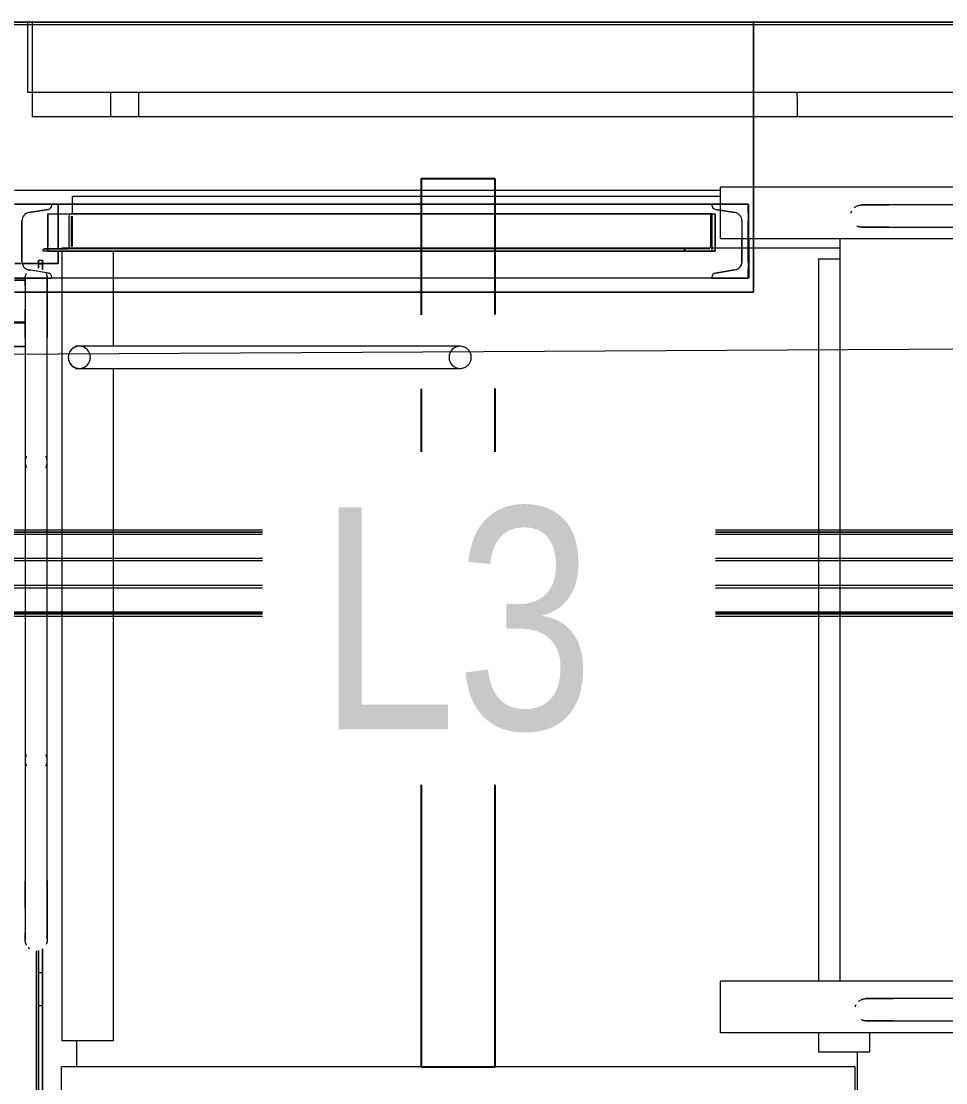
# Model space of a CAD drawing. Header units: centimetres. Extents: x -1906 to 5208, y -261 to 2955.
# Drawn here: x 3313.3 to 3438.3, y 2060.8 to 2204.2 of the extents above; entities that cross this region are included whole.
import ezdxf

# ---------------------------------------------------------------- set-up
doc = ezdxf.new("R2010")
doc.units = ezdxf.units.CM
for name, color, linetype, lineweight in [('A-CLNG', 7, 'Continuous', 18), ('A-DOOR', 7, 'Continuous', 18), ('A-FLOR-HRAL', 7, 'Continuous', 9), ('A-WALL', 7, 'Continuous', 18), ('E-LITE-EQPM', 7, 'Continuous', 18), ('E-LITE-EQPM-IDEN', 7, 'Continuous', 18), ('I-WALL', 7, 'Continuous', 9), ('P-PIPE', 7, 'Continuous', 18), ('S-BEAM', 7, 'Continuous', 18), ('S-STRS', 7, 'Continuous', 9)]:
    doc.layers.add(name, color=color, linetype=linetype, lineweight=lineweight)
doc.styles.add('Arial_1', font='arial.ttf', dxfattribs={"width": 0.8, "height": 30})

# ---------------------------------------------------------------- blocks, each defined once
blk = doc.blocks.new('Costanera Perfil Z - Parametrizado - h_22cm-1718325-Planta Bodega almacenamiento insumos')
at = {"layer": 'S-BEAM', "color": 254, "lineweight": 9, "true_color": 0xcccccc}
for p, q in [((5.5, 4686.98), (5.5, 1568.73)), ((5.54, 4686.98), (5.54, 1568.73)), ((5.84, 4686.98), (5.84, 1568.73))]:
    blk.add_line(p, q, dxfattribs=at)
blk = doc.blocks.new('Costanera Perfil Z - Parametrizado - h_22cm-V76-Planta Bodega almacenamiento insumos')
at = {"layer": 'S-BEAM', "color": 254, "lineweight": 9, "true_color": 0xcccccc}
for p, q in [((-5.84, 464.58), (-5.84, -2653.67)), ((-5.54, 464.58), (-5.54, -2653.67)), ((-5.5, -2653.67), (-5.5, 464.58)), ((-5.26, 464.58), (-5.26, -2653.67)), ((1.67, 464.58), (1.67, -2653.67)), ((2.01, 464.58), (2.01, -2653.67)), ((5.54, -399.29), (5.54, -1961.12)), ((5.84, -399.29), (5.84, -1961.12)), ((-2.01, -1174.53), (-2.01, -1961.12)), ((-1.67, -1174.53), (-1.67, -1961.12)), ((5.26, -1450.43), (5.26, -1961.12)), ((5.5, -1450.43), (5.5, -1961.12))]:
    blk.add_line(p, q, dxfattribs=at)
blk = doc.blocks.new('Structural Framing 1 - Structural Framing 1-1775209-Planta Bodega almacenamiento insumos')
at = {"layer": 'S-BEAM', "color": 254, "lineweight": 9, "true_color": 0xcccccc}
for p, q in [((-2778.37, 2179.51), (-2772.47, 2179.51)), ((-2772.47, 2179.51), (-2778.37, 2179.51)), ((-2772.47, 2179.5), (-2772.47, 2178.22)), ((-2772.47, 2178.22), (-2772.47, 2179.5)), ((-2772.47, 2178.22), (-2772.47, 2173.45)), ((-2772.47, 2173.45), (-2772.47, 2178.22)), ((-2772.47, 2173.14), (-2772.47, 2171.51)), ((-2772.47, 2171.51), (-2772.47, 2173.14)), ((-2777.44, 2171.51), (-2778.31, 2171.51)), ((-2778.31, 2171.51), (-2777.44, 2171.51)), ((-2775.13, 2171.51), (-2777.32, 2171.51)), ((-2777.32, 2171.51), (-2772.47, 2171.51)), ((-2775.13, 2171.51), (-2775.13, 2171.93)), ((-2775.13, 2171.93), (-2775.13, 2171.51)), ((-2775.13, 2171.93), (-2774.59, 2171.93)), ((-2775.13, 2171.93), (-2774.59, 2171.93)), ((-2775.13, 2170.88), (-2775.13, 2171.51)), ((-2775.13, 2171.51), (-2775.13, 2170.88)), ((-2774.59, 2171.51), (-2775.13, 2171.51)), ((-2775.13, 2170.88), (-2775.13, 2171.46)), ((-2775.13, 2171.46), (-2775.13, 2170.88)), ((-2775.13, 2171.46), (-2774.59, 2171.46)), ((-2775.13, 2171.46), (-2774.59, 2171.46)), ((-2774.59, 2171.51), (-2774.59, 2171.93)), ((-2774.59, 2171.93), (-2774.59, 2171.51)), ((-2774.59, 2170.65), (-2774.59, 2171.51)), ((-2774.59, 2171.51), (-2774.59, 2170.65)), ((-2772.47, 2171.51), (-2774.59, 2171.51)), ((-2774.59, 2170.65), (-2774.59, 2171.46)), ((-2774.59, 2171.46), (-2774.59, 2170.65)), ((-2776.89, 2169.41), (-2778.37, 2169.41)), ((-2778.37, 2169.22), (-2776.91, 2169.22)), ((-2779.87, 2163.61), (-2776.92, 2163.61)), ((-2776.92, 2163.43), (-2779.87, 2163.43)), ((-2776.93, 2160.28), (-2779.87, 2160.28)), ((-2779.87, 2160.28), (-2776.93, 2160.28)), ((-2775.43, 2078.6), (-2775.43, 2058.79)), ((-2775.43, 2078.6), (-2775.43, 2066.59)), ((-2775.43, 2078.6), (-2775.43, 2061.56)), ((-2775.13, 2071.17), (-2775.13, 2078.64)), ((-2775.13, 2078.64), (-2775.13, 2075.66)), ((-2775.11, 2058.68), (-2775.11, 2078.64)), ((-2775.11, 2078.64), (-2775.11, 2058.68)), ((-2775.11, 2078.64), (-2775.11, 2062.33)), ((-2775.11, 2058.68), (-2775.11, 2078.64)), ((-2775.11, 2072.34), (-2775.11, 2078.64)), ((-2775.11, 2078.64), (-2775.11, 2067.93)), ((-2774.59, 2075.66), (-2774.59, 2078.87)), ((-2774.59, 2078.87), (-2774.59, 2071.17)), ((-2775.13, 2075.66), (-2775.13, 2059.6)), ((-2775.11, 2075.66), (-2774.59, 2075.66)), ((-2774.59, 2059.6), (-2774.59, 2075.66)), ((-2775.11, 2066.64), (-2775.11, 2072.34)), ((-2775.13, 2067.93), (-2775.13, 2071.17)), ((-2774.59, 2071.17), (-2775.11, 2071.17)), ((-2774.59, 2071.17), (-2774.59, 2058.28)), ((-2775.13, 2058.69), (-2775.13, 2067.93)), ((-2775.11, 2067.93), (-2775.11, 2062.33)), ((-2775.43, 2066.59), (-2775.43, 2063.09)), ((-2775.11, 2058.68), (-2775.11, 2066.64)), ((-2775.43, 2063.09), (-2775.43, 2058.79)), ((-2775.11, 2062.33), (-2775.11, 2058.68)), ((-2775.11, 2062.33), (-2775.11, 2058.68)), ((-2775.43, 2061.56), (-2775.43, 2058.79))]:
    blk.add_line(p, q, dxfattribs=at)
blk = doc.blocks.new('Stairs 2 - Stairs 1-1781852-Planta Bodega almacenamiento insumos')
at = {"layer": 'S-STRS', "color": 253, "true_color": 0xaaaaaa}
for p, q in [((-2682.92, 2179.5), (-2682.92, 2181.82)), ((-2678.45, 2181.82), (-2682.92, 2181.82)), ((-2554.01, 2181.82), (-2678.45, 2181.82)), ((-2682.92, 2178.7), (-2682.92, 2179.5)), ((-2682.92, 2174.86), (-2682.92, 2178.7)), ((-2682.92, 2174.86), (-2680.04, 2174.86)), ((-2680.04, 2174.86), (-2679.17, 2174.86)), ((-2679.08, 2174.86), (-2678.45, 2174.86)), ((-2678.45, 2174.86), (-2554.01, 2174.86)), ((-2666.8, 2174.86), (-2666.8, 2135.51)), ((-2666.8, 2135.51), (-2666.8, 2131.68)), ((-2666.8, 2131.68), (-2666.8, 2131.34)), ((-2666.8, 2131.34), (-2666.8, 2128)), ((-2666.8, 2128), (-2666.8, 2127.66)), ((-2666.8, 2127.66), (-2666.8, 2123.83)), ((-2666.8, 2123.83), (-2666.8, 2074.48)), ((-2682.92, 2067.52), (-2682.92, 2074.48)), ((-2554.01, 2074.48), (-2682.92, 2074.48)), ((-2554.01, 2067.52), (-2682.92, 2067.52))]:
    blk.add_line(p, q, dxfattribs=at)
blk = doc.blocks.new('Railings 26 - Railings 22-1781873-Planta Bodega almacenamiento insumos')
at = {"layer": 'A-FLOR-HRAL', "color": 254, "true_color": 0xd4d4d4}
for p, q in [((-2554.01, 2179.4), (-2660.17, 2179.4)), ((-2548.11, 2179.4), (-2554.01, 2179.4)), ((-2547.4, 2179.4), (-2548.11, 2179.4)), ((-2541.51, 2179.4), (-2547.4, 2179.4)), ((-2431.4, 2179.4), (-2541.51, 2179.4)), ((-2428.15, 2179.4), (-2431.4, 2179.4)), ((-2422.77, 2179.4), (-2424.88, 2179.4)), ((-2660.17, 2176.4), (-2554.01, 2176.4)), ((-2554.01, 2176.4), (-2548.11, 2176.4)), ((-2548.11, 2176.4), (-2547.4, 2176.4)), ((-2547.4, 2176.4), (-2541.51, 2176.4)), ((-2541.51, 2176.4), (-2431.4, 2176.4)), ((-2431.4, 2176.4), (-2422.77, 2176.4)), ((-2422.5, 2176.4), (-2422.76, 2176.4))]:
    blk.add_line(p, q, dxfattribs=at)
at = {"layer": 'A-FLOR-HRAL', "color": 254, "true_color": 0xd4d4d4, "flags": 128}
for points in [[(-2664.56, 2179.22), (-2664.51, 2179.25), (-2664.45, 2179.28), (-2664.4, 2179.3), (-2664.34, 2179.32), (-2664.28, 2179.34), (-2664.23, 2179.35), (-2664.17, 2179.37), (-2664.11, 2179.38), (-2664.05, 2179.39), (-2663.99, 2179.39), (-2663.93, 2179.4), (-2663.87, 2179.4), (-2663.85, 2179.4)], [(-2663.85, 2179.4), (-2663.85, 2179.4), (-2663.83, 2179.4), (-2663.8, 2179.4), (-2663.75, 2179.4), (-2663.69, 2179.4), (-2663.62, 2179.4), (-2663.54, 2179.4), (-2663.45, 2179.4), (-2663.34, 2179.4), (-2663.22, 2179.4), (-2663.09, 2179.4), (-2662.95, 2179.4), (-2662.8, 2179.4), (-2662.63, 2179.4), (-2662.46, 2179.4), (-2662.27, 2179.4), (-2662.07, 2179.4), (-2661.87, 2179.4), (-2661.65, 2179.4), (-2661.43, 2179.4), (-2661.19, 2179.4), (-2660.95, 2179.4), (-2660.8, 2179.4)], [(-2660.17, 2179.4), (-2660.43, 2179.4), (-2660.69, 2179.4), (-2660.94, 2179.4), (-2661.19, 2179.4), (-2661.42, 2179.4), (-2661.65, 2179.4), (-2661.86, 2179.4), (-2662.07, 2179.4), (-2662.27, 2179.4), (-2662.45, 2179.4), (-2662.63, 2179.4), (-2662.79, 2179.4), (-2662.95, 2179.4), (-2663.09, 2179.4), (-2663.22, 2179.4), (-2663.34, 2179.4), (-2663.44, 2179.4), (-2663.54, 2179.4), (-2663.62, 2179.4), (-2663.69, 2179.4), (-2663.75, 2179.4), (-2663.8, 2179.4), (-2663.83, 2179.4), (-2663.85, 2179.4), (-2663.85, 2179.4)], [(-2660.7, 2179.4), (-2660.44, 2179.4), (-2660.18, 2179.4)], [(-2419.09, 2179.4), (-2419.09, 2179.4), (-2419.11, 2179.4), (-2419.14, 2179.4), (-2419.19, 2179.4), (-2419.25, 2179.4), (-2419.32, 2179.4), (-2419.4, 2179.4), (-2419.49, 2179.4), (-2419.6, 2179.4), (-2419.72, 2179.4), (-2419.85, 2179.4), (-2419.99, 2179.4), (-2420.14, 2179.4), (-2420.31, 2179.4), (-2420.48, 2179.4), (-2420.67, 2179.4), (-2420.87, 2179.4), (-2421.07, 2179.4), (-2421.29, 2179.4), (-2421.51, 2179.4), (-2421.75, 2179.4), (-2421.99, 2179.4), (-2422.24, 2179.4), (-2422.5, 2179.4), (-2422.76, 2179.4), (-2423.04, 2179.4), (-2423.32, 2179.4), (-2423.6, 2179.4), (-2423.89, 2179.4), (-2424.19, 2179.4), (-2424.49, 2179.4), (-2424.79, 2179.4), (-2425.1, 2179.4), (-2425.41, 2179.4), (-2425.73, 2179.4), (-2426.04, 2179.4), (-2426.36, 2179.4), (-2426.68, 2179.4), (-2427, 2179.4), (-2427.32, 2179.4), (-2427.64, 2179.4), (-2427.96, 2179.4), (-2428.28, 2179.4), (-2428.59, 2179.4), (-2428.9, 2179.4), (-2429.21, 2179.4), (-2429.52, 2179.4), (-2429.82, 2179.4), (-2430.12, 2179.4), (-2430.42, 2179.4), (-2430.7, 2179.4), (-2430.99, 2179.4), (-2431.26, 2179.4), (-2431.4, 2179.4)], [(-2422.77, 2179.4), (-2422.51, 2179.4), (-2422.25, 2179.4), (-2422, 2179.4), (-2421.75, 2179.4), (-2421.52, 2179.4), (-2421.29, 2179.4), (-2421.08, 2179.4), (-2420.87, 2179.4), (-2420.68, 2179.4), (-2420.49, 2179.4), (-2420.31, 2179.4), (-2420.15, 2179.4), (-2419.99, 2179.4), (-2419.85, 2179.4), (-2419.72, 2179.4), (-2419.6, 2179.4), (-2419.5, 2179.4), (-2419.4, 2179.4), (-2419.32, 2179.4), (-2419.25, 2179.4), (-2419.19, 2179.4), (-2419.15, 2179.4), (-2419.11, 2179.4), (-2419.09, 2179.4), (-2419.09, 2179.4)], [(-2419.09, 2179.4), (-2419.03, 2179.4), (-2418.97, 2179.4), (-2418.91, 2179.39), (-2418.85, 2179.38), (-2418.79, 2179.37), (-2418.73, 2179.36), (-2418.67, 2179.34), (-2418.61, 2179.32), (-2418.56, 2179.3), (-2418.5, 2179.28), (-2418.45, 2179.26), (-2418.39, 2179.23), (-2418.34, 2179.2), (-2418.29, 2179.17), (-2418.24, 2179.14), (-2418.19, 2179.1), (-2418.14, 2179.07), (-2418.1, 2179.03)], [(-2665.3, 2178.31), (-2665.28, 2178.37), (-2665.26, 2178.43), (-2665.24, 2178.48), (-2665.21, 2178.54), (-2665.18, 2178.59)], [(-2664.86, 2179.02), (-2664.81, 2179.06), (-2664.76, 2179.09), (-2664.71, 2179.13), (-2664.66, 2179.16), (-2664.61, 2179.19)], [(-2417.97, 2178.9), (-2417.93, 2178.86), (-2417.89, 2178.81)], [(-2663.85, 2176.4), (-2663.91, 2176.4), (-2663.97, 2176.41), (-2664.03, 2176.41), (-2664.09, 2176.42), (-2664.15, 2176.43), (-2664.21, 2176.44), (-2664.27, 2176.46), (-2664.33, 2176.48), (-2664.38, 2176.5), (-2664.44, 2176.52), (-2664.49, 2176.54)], [(-2417.88, 2177), (-2417.92, 2176.96), (-2417.96, 2176.91), (-2418, 2176.87), (-2418.04, 2176.82), (-2418.09, 2176.78), (-2418.13, 2176.74), (-2418.18, 2176.71), (-2418.23, 2176.67), (-2418.28, 2176.64), (-2418.33, 2176.61), (-2418.38, 2176.58), (-2418.43, 2176.55), (-2418.49, 2176.53), (-2418.54, 2176.5), (-2418.6, 2176.48), (-2418.66, 2176.46), (-2418.71, 2176.45), (-2418.77, 2176.43), (-2418.83, 2176.42), (-2418.89, 2176.41), (-2418.95, 2176.41), (-2419.01, 2176.4), (-2419.07, 2176.4), (-2419.09, 2176.4)], [(-2660.17, 2176.4), (-2660.31, 2176.4), (-2660.57, 2176.4), (-2660.82, 2176.4), (-2661.07, 2176.4), (-2661.31, 2176.4), (-2661.54, 2176.4), (-2661.76, 2176.4), (-2661.97, 2176.4), (-2662.17, 2176.4), (-2662.36, 2176.4), (-2662.54, 2176.4), (-2662.71, 2176.4), (-2662.87, 2176.4), (-2663.02, 2176.4), (-2663.16, 2176.4), (-2663.28, 2176.4), (-2663.39, 2176.4), (-2663.5, 2176.4), (-2663.58, 2176.4), (-2663.66, 2176.4), (-2663.72, 2176.4), (-2663.78, 2176.4), (-2663.81, 2176.4), (-2663.84, 2176.4), (-2663.85, 2176.4), (-2663.85, 2176.4)], [(-2663.85, 2176.4), (-2663.85, 2176.4), (-2663.83, 2176.4), (-2663.8, 2176.4), (-2663.75, 2176.4), (-2663.69, 2176.4), (-2663.62, 2176.4), (-2663.54, 2176.4), (-2663.45, 2176.4), (-2663.34, 2176.4), (-2663.22, 2176.4), (-2663.09, 2176.4), (-2662.95, 2176.4), (-2662.8, 2176.4), (-2662.63, 2176.4), (-2662.46, 2176.4), (-2662.27, 2176.4), (-2662.07, 2176.4), (-2661.87, 2176.4), (-2661.65, 2176.4), (-2661.43, 2176.4), (-2661.19, 2176.4), (-2660.95, 2176.4), (-2660.7, 2176.4), (-2660.44, 2176.4), (-2660.18, 2176.4), (-2660.17, 2176.4)], [(-2431.4, 2176.4), (-2431.13, 2176.4), (-2430.85, 2176.4), (-2430.56, 2176.4), (-2430.27, 2176.4), (-2429.98, 2176.4), (-2429.68, 2176.4), (-2429.37, 2176.4), (-2429.06, 2176.4), (-2428.75, 2176.4), (-2428.44, 2176.4), (-2428.12, 2176.4), (-2427.8, 2176.4), (-2427.48, 2176.4), (-2427.16, 2176.4), (-2426.84, 2176.4), (-2426.52, 2176.4), (-2426.21, 2176.4), (-2425.89, 2176.4), (-2425.57, 2176.4), (-2425.26, 2176.4), (-2424.95, 2176.4), (-2424.64, 2176.4), (-2424.34, 2176.4), (-2424.04, 2176.4), (-2423.75, 2176.4), (-2423.46, 2176.4), (-2423.18, 2176.4), (-2422.9, 2176.4), (-2422.63, 2176.4), (-2422.37, 2176.4), (-2422.12, 2176.4), (-2421.87, 2176.4), (-2421.63, 2176.4), (-2421.4, 2176.4), (-2421.18, 2176.4), (-2420.97, 2176.4), (-2420.77, 2176.4), (-2420.58, 2176.4), (-2420.4, 2176.4), (-2420.23, 2176.4), (-2420.07, 2176.4), (-2419.92, 2176.4), (-2419.78, 2176.4), (-2419.66, 2176.4), (-2419.55, 2176.4), (-2419.44, 2176.4), (-2419.36, 2176.4), (-2419.28, 2176.4), (-2419.22, 2176.4), (-2419.17, 2176.4), (-2419.13, 2176.4), (-2419.1, 2176.4), (-2419.09, 2176.4), (-2419.09, 2176.4)], [(-2419.09, 2176.4), (-2419.09, 2176.4), (-2419.11, 2176.4), (-2419.14, 2176.4), (-2419.19, 2176.4), (-2419.25, 2176.4), (-2419.32, 2176.4), (-2419.4, 2176.4), (-2419.49, 2176.4), (-2419.6, 2176.4), (-2419.72, 2176.4), (-2419.85, 2176.4), (-2419.99, 2176.4), (-2420.14, 2176.4), (-2420.31, 2176.4), (-2420.48, 2176.4), (-2420.67, 2176.4), (-2420.87, 2176.4), (-2421.07, 2176.4), (-2421.29, 2176.4), (-2421.51, 2176.4), (-2421.75, 2176.4), (-2421.99, 2176.4), (-2422.24, 2176.4), (-2422.4, 2176.4)]]:
    blk.add_lwpolyline(points, dxfattribs=at)
blk = doc.blocks.new('Railings 27 - Railings 22-1781906-Planta Bodega almacenamiento insumos')
at = {"layer": 'A-FLOR-HRAL', "color": 254, "true_color": 0xd4d4d4}
for p, q in [((-2554.59, 2179.4), (-2660.17, 2179.4)), ((-2548.7, 2179.4), (-2554.59, 2179.4)), ((-2547.99, 2179.4), (-2548.7, 2179.4)), ((-2542.09, 2179.4), (-2547.99, 2179.4)), ((-2431.4, 2179.4), (-2542.09, 2179.4)), ((-2428.15, 2179.4), (-2431.4, 2179.4)), ((-2422.77, 2179.4), (-2424.88, 2179.4)), ((-2660.17, 2176.4), (-2554.59, 2176.4)), ((-2554.59, 2176.4), (-2548.7, 2176.4)), ((-2548.7, 2176.4), (-2547.99, 2176.4)), ((-2547.99, 2176.4), (-2542.09, 2176.4)), ((-2542.09, 2176.4), (-2431.4, 2176.4)), ((-2431.4, 2176.4), (-2422.77, 2176.4))]:
    blk.add_line(p, q, dxfattribs=at)
at = {"layer": 'A-FLOR-HRAL', "color": 254, "true_color": 0xd4d4d4, "flags": 128}
for points in [[(-2664.56, 2179.22), (-2664.51, 2179.25), (-2664.45, 2179.28), (-2664.4, 2179.3), (-2664.34, 2179.32), (-2664.28, 2179.34), (-2664.23, 2179.35), (-2664.17, 2179.37), (-2664.11, 2179.38), (-2664.05, 2179.39), (-2663.99, 2179.39), (-2663.93, 2179.4), (-2663.87, 2179.4), (-2663.85, 2179.4)], [(-2663.85, 2179.4), (-2663.85, 2179.4), (-2663.83, 2179.4), (-2663.8, 2179.4), (-2663.75, 2179.4), (-2663.69, 2179.4), (-2663.62, 2179.4), (-2663.54, 2179.4), (-2663.45, 2179.4), (-2663.34, 2179.4), (-2663.22, 2179.4), (-2663.09, 2179.4), (-2662.95, 2179.4), (-2662.8, 2179.4), (-2662.63, 2179.4), (-2662.46, 2179.4), (-2662.27, 2179.4), (-2662.07, 2179.4), (-2661.87, 2179.4), (-2661.65, 2179.4), (-2661.43, 2179.4), (-2661.19, 2179.4), (-2660.95, 2179.4), (-2660.7, 2179.4), (-2660.44, 2179.4), (-2660.18, 2179.4)], [(-2660.17, 2179.4), (-2660.43, 2179.4), (-2660.69, 2179.4), (-2660.94, 2179.4), (-2661.19, 2179.4), (-2661.42, 2179.4), (-2661.65, 2179.4), (-2661.86, 2179.4), (-2662.07, 2179.4), (-2662.27, 2179.4), (-2662.45, 2179.4), (-2662.63, 2179.4), (-2662.79, 2179.4), (-2662.95, 2179.4), (-2663.09, 2179.4), (-2663.22, 2179.4), (-2663.34, 2179.4), (-2663.44, 2179.4), (-2663.54, 2179.4), (-2663.62, 2179.4), (-2663.69, 2179.4), (-2663.75, 2179.4), (-2663.8, 2179.4), (-2663.83, 2179.4), (-2663.85, 2179.4), (-2663.85, 2179.4)], [(-2419.09, 2179.4), (-2419.09, 2179.4), (-2419.11, 2179.4), (-2419.14, 2179.4), (-2419.19, 2179.4), (-2419.25, 2179.4), (-2419.32, 2179.4), (-2419.4, 2179.4), (-2419.49, 2179.4), (-2419.6, 2179.4), (-2419.72, 2179.4), (-2419.85, 2179.4), (-2419.99, 2179.4), (-2420.14, 2179.4), (-2420.31, 2179.4), (-2420.48, 2179.4), (-2420.67, 2179.4), (-2420.87, 2179.4), (-2421.07, 2179.4), (-2421.29, 2179.4), (-2421.51, 2179.4), (-2421.75, 2179.4), (-2421.99, 2179.4), (-2422.24, 2179.4), (-2422.5, 2179.4), (-2422.76, 2179.4), (-2423.04, 2179.4), (-2423.32, 2179.4), (-2423.6, 2179.4), (-2423.89, 2179.4), (-2424.19, 2179.4), (-2424.49, 2179.4), (-2424.79, 2179.4), (-2425.1, 2179.4), (-2425.41, 2179.4), (-2425.73, 2179.4), (-2426.04, 2179.4), (-2426.36, 2179.4), (-2426.68, 2179.4), (-2427, 2179.4), (-2427.32, 2179.4), (-2427.64, 2179.4), (-2427.96, 2179.4), (-2428.28, 2179.4), (-2428.59, 2179.4), (-2428.9, 2179.4), (-2429.21, 2179.4), (-2429.52, 2179.4), (-2429.82, 2179.4), (-2430.12, 2179.4), (-2430.42, 2179.4), (-2430.7, 2179.4), (-2430.99, 2179.4), (-2431.26, 2179.4), (-2431.4, 2179.4)], [(-2422.77, 2179.4), (-2422.51, 2179.4), (-2422.25, 2179.4), (-2422, 2179.4), (-2421.75, 2179.4), (-2421.52, 2179.4), (-2421.29, 2179.4), (-2421.08, 2179.4), (-2420.87, 2179.4), (-2420.68, 2179.4), (-2420.49, 2179.4), (-2420.31, 2179.4), (-2420.15, 2179.4), (-2419.99, 2179.4), (-2419.85, 2179.4), (-2419.72, 2179.4), (-2419.6, 2179.4), (-2419.5, 2179.4), (-2419.4, 2179.4), (-2419.32, 2179.4), (-2419.25, 2179.4), (-2419.19, 2179.4), (-2419.15, 2179.4), (-2419.11, 2179.4), (-2419.09, 2179.4), (-2419.09, 2179.4)], [(-2419.09, 2179.4), (-2419.03, 2179.4), (-2418.97, 2179.4), (-2418.91, 2179.39), (-2418.85, 2179.38), (-2418.79, 2179.37), (-2418.73, 2179.36), (-2418.67, 2179.34), (-2418.61, 2179.32), (-2418.56, 2179.3), (-2418.5, 2179.28), (-2418.45, 2179.26), (-2418.39, 2179.23), (-2418.34, 2179.2), (-2418.29, 2179.17), (-2418.24, 2179.14), (-2418.19, 2179.1), (-2418.14, 2179.07), (-2418.1, 2179.03)], [(-2665.3, 2178.31), (-2665.28, 2178.37), (-2665.26, 2178.43), (-2665.24, 2178.48), (-2665.21, 2178.54), (-2665.18, 2178.59)], [(-2664.86, 2179.02), (-2664.81, 2179.06), (-2664.76, 2179.09), (-2664.71, 2179.13), (-2664.66, 2179.16), (-2664.61, 2179.19)], [(-2417.97, 2178.9), (-2417.93, 2178.86), (-2417.89, 2178.81)], [(-2663.85, 2176.4), (-2663.91, 2176.4), (-2663.97, 2176.41), (-2664.03, 2176.41), (-2664.09, 2176.42), (-2664.15, 2176.43), (-2664.21, 2176.44), (-2664.27, 2176.46), (-2664.33, 2176.48), (-2664.38, 2176.5), (-2664.44, 2176.52), (-2664.49, 2176.54)], [(-2417.88, 2177), (-2417.92, 2176.96), (-2417.96, 2176.91), (-2418, 2176.87), (-2418.04, 2176.82), (-2418.09, 2176.78), (-2418.13, 2176.74), (-2418.18, 2176.71), (-2418.23, 2176.67), (-2418.28, 2176.64), (-2418.33, 2176.61), (-2418.38, 2176.58), (-2418.43, 2176.55), (-2418.49, 2176.53), (-2418.54, 2176.5), (-2418.6, 2176.48), (-2418.66, 2176.46), (-2418.71, 2176.45), (-2418.77, 2176.43), (-2418.83, 2176.42), (-2418.89, 2176.41), (-2418.95, 2176.41), (-2419.01, 2176.4), (-2419.07, 2176.4), (-2419.09, 2176.4)], [(-2660.17, 2176.4), (-2660.31, 2176.4), (-2660.57, 2176.4), (-2660.82, 2176.4), (-2661.07, 2176.4), (-2661.31, 2176.4), (-2661.54, 2176.4), (-2661.76, 2176.4), (-2661.97, 2176.4), (-2662.17, 2176.4), (-2662.36, 2176.4), (-2662.54, 2176.4), (-2662.71, 2176.4), (-2662.87, 2176.4), (-2663.02, 2176.4), (-2663.16, 2176.4), (-2663.28, 2176.4), (-2663.39, 2176.4), (-2663.5, 2176.4), (-2663.58, 2176.4), (-2663.66, 2176.4), (-2663.72, 2176.4), (-2663.78, 2176.4), (-2663.81, 2176.4), (-2663.84, 2176.4), (-2663.85, 2176.4), (-2663.85, 2176.4)], [(-2663.85, 2176.4), (-2663.85, 2176.4), (-2663.83, 2176.4), (-2663.8, 2176.4), (-2663.75, 2176.4), (-2663.69, 2176.4), (-2663.62, 2176.4), (-2663.54, 2176.4), (-2663.45, 2176.4), (-2663.34, 2176.4), (-2663.22, 2176.4), (-2663.09, 2176.4), (-2662.95, 2176.4), (-2662.8, 2176.4), (-2662.63, 2176.4), (-2662.46, 2176.4), (-2662.27, 2176.4), (-2662.07, 2176.4), (-2661.87, 2176.4), (-2661.65, 2176.4), (-2661.43, 2176.4), (-2661.19, 2176.4), (-2660.95, 2176.4), (-2660.7, 2176.4), (-2660.44, 2176.4), (-2660.18, 2176.4), (-2660.17, 2176.4)], [(-2431.4, 2176.4), (-2431.13, 2176.4), (-2430.85, 2176.4), (-2430.56, 2176.4), (-2430.27, 2176.4), (-2429.98, 2176.4), (-2429.68, 2176.4), (-2429.37, 2176.4), (-2429.06, 2176.4), (-2428.75, 2176.4), (-2428.44, 2176.4), (-2428.12, 2176.4), (-2427.8, 2176.4), (-2427.48, 2176.4), (-2427.16, 2176.4), (-2426.84, 2176.4), (-2426.52, 2176.4), (-2426.21, 2176.4), (-2425.89, 2176.4), (-2425.57, 2176.4), (-2425.26, 2176.4), (-2424.95, 2176.4), (-2424.64, 2176.4), (-2424.34, 2176.4), (-2424.04, 2176.4), (-2423.75, 2176.4), (-2423.46, 2176.4), (-2423.18, 2176.4), (-2422.9, 2176.4), (-2422.63, 2176.4), (-2422.37, 2176.4), (-2422.12, 2176.4), (-2421.87, 2176.4), (-2421.63, 2176.4), (-2421.4, 2176.4), (-2421.18, 2176.4), (-2420.97, 2176.4), (-2420.77, 2176.4), (-2420.58, 2176.4), (-2420.4, 2176.4), (-2420.23, 2176.4), (-2420.07, 2176.4), (-2419.92, 2176.4), (-2419.78, 2176.4), (-2419.66, 2176.4), (-2419.55, 2176.4), (-2419.44, 2176.4), (-2419.36, 2176.4), (-2419.28, 2176.4), (-2419.22, 2176.4), (-2419.17, 2176.4), (-2419.13, 2176.4), (-2419.1, 2176.4), (-2419.09, 2176.4), (-2419.09, 2176.4)], [(-2421.51, 2176.4), (-2421.75, 2176.4), (-2421.99, 2176.4), (-2422.24, 2176.4), (-2422.5, 2176.4), (-2422.76, 2176.4)], [(-2419.09, 2176.4), (-2419.09, 2176.4), (-2419.11, 2176.4), (-2419.14, 2176.4), (-2419.19, 2176.4), (-2419.25, 2176.4), (-2419.32, 2176.4), (-2419.4, 2176.4), (-2419.49, 2176.4), (-2419.6, 2176.4), (-2419.72, 2176.4), (-2419.85, 2176.4), (-2419.99, 2176.4), (-2420.14, 2176.4), (-2420.31, 2176.4), (-2420.48, 2176.4), (-2420.67, 2176.4), (-2420.87, 2176.4), (-2421.07, 2176.4), (-2421.29, 2176.4), (-2421.42, 2176.4)]]:
    blk.add_lwpolyline(points, dxfattribs=at)
blk = doc.blocks.new('Stairs 8 - Stairs 5-1783067-Planta Bodega almacenamiento insumos')
at = {"layer": 'S-STRS', "color": 253, "true_color": 0xaaaaaa}
for p, q in [((-2412.19, 1960.33), (-2412.19, 1956.85)), ((-2306.68, 1958.83), (-2306.68, 1952.27)), ((-2306.68, 1952.27), (-2307.01, 1952.27))]:
    blk.add_line(p, q, dxfattribs=at)
blk = doc.blocks.new('Stairs 9 - Stairs 1-1783078-Planta Bodega almacenamiento insumos')
at = {"layer": 'S-STRS', "color": 253, "true_color": 0xaaaaaa}
for p, q in [((-2412.72, 2073.42), (-2412.72, 2074.48)), ((-2325.14, 2074.48), (-2412.72, 2074.48)), ((-2412.72, 2072.14), (-2412.72, 2073.42)), ((-2412.72, 2067.7), (-2412.72, 2071.82)), ((-2412.72, 2067.52), (-2326.55, 2067.52)), ((-2326.39, 2067.52), (-2326.26, 2067.52)), ((-2326.26, 2067.52), (-2325.87, 2067.52)), ((-2325.87, 2067.52), (-2322.27, 2067.52)), ((-2322.27, 2067.52), (-2321.39, 2067.52)), ((-2321.3, 2067.52), (-2320.67, 2067.52)), ((-2320.67, 2067.52), (-2309.02, 2067.52)), ((-2414.21, 1949.89), (-2414.21, 1956.85)), ((-2307.01, 1956.85), (-2414.21, 1956.85)), ((-2307.01, 1956.85), (-2307.01, 1950.35)), ((-2413.92, 1949.89), (-2414.21, 1949.89))]:
    blk.add_line(p, q, dxfattribs=at)
blk = doc.blocks.new('Stairs 10 - Stairs 1-1783094-Planta Bodega almacenamiento insumos')
at = {"layer": 'S-STRS', "color": 253, "true_color": 0xaaaaaa}
for p, q in [((-2414.16, 2067.53), (-2413.22, 2067.53)), ((-2414.16, 2067.53), (-2414.16, 2067.37)), ((-2413.22, 2067.53), (-2407.2, 2067.53)), ((-2414.16, 2067.06), (-2414.16, 2063.42)), ((-2407.2, 2063.42), (-2407.2, 2067.06)), ((-2311.91, 2066.04), (-2309.02, 2066.04)), ((-2311.91, 2066.04), (-2311.91, 2029.44)), ((-2414.16, 2063.42), (-2414.16, 2061.53)), ((-2407.2, 2061.53), (-2407.2, 2063.42)), ((-2414.16, 2061.53), (-2414.16, 2029.44)), ((-2407.2, 2054.23), (-2407.2, 2061.53)), ((-2407.2, 2029.44), (-2407.2, 2051.23)), ((-2414.16, 2029.44), (-2414.16, 2025.61)), ((-2407.2, 2025.61), (-2407.2, 2029.44)), ((-2311.91, 2029.44), (-2311.91, 2025.61)), ((-2414.16, 2025.61), (-2414.16, 2025.26)), ((-2414.16, 2025.26), (-2414.16, 2021.93)), ((-2407.2, 2025.26), (-2407.2, 2025.61)), ((-2407.2, 2021.93), (-2407.2, 2025.26)), ((-2311.91, 2025.61), (-2311.91, 2025.26)), ((-2311.91, 2025.26), (-2311.91, 2021.93)), ((-2414.16, 2021.93), (-2414.16, 2021.58)), ((-2414.16, 2021.58), (-2414.16, 2017.75)), ((-2407.2, 2021.58), (-2407.2, 2021.93)), ((-2407.2, 2017.75), (-2407.2, 2021.58)), ((-2311.91, 2021.93), (-2311.91, 2021.58)), ((-2311.91, 2021.58), (-2311.91, 2017.75)), ((-2414.16, 2017.75), (-2414.16, 1960.33)), ((-2407.2, 1960.33), (-2407.2, 2017.75)), ((-2311.91, 2017.75), (-2311.91, 1968.41)), ((-2311.91, 1961.45), (-2311.91, 1958.83)), ((-2304.95, 1958.83), (-2304.95, 1961.45)), ((-2407.2, 1960.33), (-2414.16, 1960.33)), ((-2304.95, 1958.83), (-2311.91, 1958.83))]:
    blk.add_line(p, q, dxfattribs=at)
blk = doc.blocks.new('Railings 37 - Railings 24-1783261-Planta Bodega almacenamiento insumos')
at = {"layer": 'A-FLOR-HRAL', "color": 254, "true_color": 0xd4d4d4}
for p, q in [((-2355.86, 2074.32), (-2391.58, 2074.32)), ((-2352.03, 2074.32), (-2355.86, 2074.32)), ((-2351.68, 2074.32), (-2352.03, 2074.32)), ((-2348.35, 2074.32), (-2351.68, 2074.32)), ((-2348, 2074.32), (-2348.35, 2074.32)), ((-2344.17, 2074.32), (-2348, 2074.32)), ((-2318.27, 2074.32), (-2344.17, 2074.32)), ((-2310.27, 2074.32), (-2310.21, 2074.31)), ((-2309.07, 2073.72), (-2309.04, 2073.68)), ((-2309.04, 2073.68), (-2309.01, 2073.63)), ((-2391.58, 2071.32), (-2355.86, 2071.32)), ((-2355.86, 2071.32), (-2352.03, 2071.32)), ((-2352.03, 2071.32), (-2351.68, 2071.32)), ((-2351.68, 2071.32), (-2348.35, 2071.32)), ((-2348.35, 2071.32), (-2348, 2071.32)), ((-2348, 2071.32), (-2344.17, 2071.32)), ((-2344.17, 2071.32), (-2318.27, 2071.32))]:
    blk.add_line(p, q, dxfattribs=at)
at = {"layer": 'A-FLOR-HRAL', "color": 254, "true_color": 0xd4d4d4, "flags": 128}
for points in [[(-2400.82, 2073.66), (-2400.79, 2073.71), (-2400.75, 2073.76), (-2400.71, 2073.81), (-2400.67, 2073.85), (-2400.63, 2073.89)], [(-2400.34, 2074.11), (-2400.29, 2074.14), (-2400.24, 2074.17), (-2400.18, 2074.19), (-2400.13, 2074.21), (-2400.07, 2074.23), (-2400.01, 2074.25), (-2399.96, 2074.27), (-2399.9, 2074.28), (-2399.84, 2074.29), (-2399.78, 2074.3), (-2399.72, 2074.31), (-2399.66, 2074.31), (-2399.6, 2074.32), (-2399.58, 2074.32)], [(-2399.58, 2074.32), (-2399.58, 2074.32), (-2399.56, 2074.32), (-2399.53, 2074.32), (-2399.48, 2074.32), (-2399.42, 2074.32), (-2399.35, 2074.32), (-2399.27, 2074.32), (-2399.18, 2074.32), (-2399.07, 2074.32), (-2398.95, 2074.32), (-2398.82, 2074.32), (-2398.68, 2074.32)], [(-2391.58, 2074.32), (-2391.9, 2074.32), (-2392.22, 2074.32), (-2392.54, 2074.32), (-2392.86, 2074.32), (-2393.17, 2074.32), (-2393.49, 2074.32), (-2393.79, 2074.32), (-2394.1, 2074.32), (-2394.4, 2074.32), (-2394.7, 2074.32), (-2394.99, 2074.32), (-2395.28, 2074.32), (-2395.56, 2074.32), (-2395.83, 2074.32), (-2396.1, 2074.32), (-2396.36, 2074.32), (-2396.61, 2074.32), (-2396.86, 2074.32), (-2397.1, 2074.32), (-2397.32, 2074.32), (-2397.54, 2074.32), (-2397.75, 2074.32), (-2397.95, 2074.32), (-2398.14, 2074.32), (-2398.32, 2074.32), (-2398.48, 2074.32), (-2398.64, 2074.32), (-2398.78, 2074.32), (-2398.92, 2074.32), (-2399.04, 2074.32), (-2399.15, 2074.32), (-2399.25, 2074.32), (-2399.33, 2074.32), (-2399.41, 2074.32), (-2399.47, 2074.32), (-2399.52, 2074.32), (-2399.55, 2074.32), (-2399.57, 2074.32), (-2399.58, 2074.32), (-2399.58, 2074.32)], [(-2395.35, 2074.32), (-2395.07, 2074.32), (-2394.78, 2074.32), (-2394.48, 2074.32), (-2394.18, 2074.32), (-2393.88, 2074.32), (-2393.57, 2074.32), (-2393.26, 2074.32), (-2392.94, 2074.32), (-2392.63, 2074.32), (-2392.31, 2074.32), (-2391.99, 2074.32), (-2391.67, 2074.32)], [(-2312.08, 2074.32), (-2312.25, 2074.32), (-2312.47, 2074.32), (-2312.69, 2074.32), (-2312.93, 2074.32), (-2313.17, 2074.32), (-2313.42, 2074.32), (-2313.68, 2074.32), (-2313.95, 2074.32), (-2314.22, 2074.32), (-2314.5, 2074.32), (-2314.78, 2074.32), (-2315.07, 2074.32), (-2315.37, 2074.32), (-2315.67, 2074.32), (-2315.97, 2074.32), (-2316.28, 2074.32), (-2316.59, 2074.32), (-2316.91, 2074.32), (-2317.22, 2074.32), (-2317.54, 2074.32), (-2317.86, 2074.32), (-2318.18, 2074.32), (-2318.27, 2074.32)], [(-2318.27, 2074.32), (-2317.95, 2074.32), (-2317.63, 2074.32), (-2317.31, 2074.32), (-2316.99, 2074.32), (-2316.68, 2074.32), (-2316.37, 2074.32), (-2316.06, 2074.32), (-2315.75, 2074.32), (-2315.45, 2074.32), (-2315.15, 2074.32), (-2314.97, 2074.32)], [(-2314.86, 2074.32), (-2314.57, 2074.32), (-2314.38, 2074.32)], [(-2310.29, 2074.32), (-2310.33, 2074.32), (-2310.37, 2074.32), (-2310.43, 2074.32), (-2310.5, 2074.32), (-2310.58, 2074.32), (-2310.67, 2074.32), (-2310.78, 2074.32), (-2310.9, 2074.32), (-2311.03, 2074.32), (-2311.17, 2074.32), (-2311.33, 2074.32), (-2311.49, 2074.32), (-2311.67, 2074.32), (-2311.85, 2074.32), (-2312.05, 2074.32)], [(-2311.21, 2074.32), (-2311.07, 2074.32), (-2310.93, 2074.32), (-2310.81, 2074.32)], [(-2310.81, 2074.32), (-2310.7, 2074.32), (-2310.6, 2074.32), (-2310.52, 2074.32), (-2310.45, 2074.32), (-2310.38, 2074.32), (-2310.34, 2074.32), (-2310.3, 2074.32), (-2310.28, 2074.32), (-2310.27, 2074.32), (-2310.27, 2074.32)], [(-2310.27, 2074.32), (-2310.27, 2074.32), (-2310.29, 2074.32)], [(-2310.21, 2074.31), (-2310.15, 2074.31), (-2310.09, 2074.31), (-2310.03, 2074.3), (-2309.97, 2074.29), (-2309.91, 2074.27), (-2309.85, 2074.26), (-2309.8, 2074.24), (-2309.74, 2074.22), (-2309.68, 2074.2), (-2309.63, 2074.17), (-2309.58, 2074.15), (-2309.52, 2074.12)], [(-2309.19, 2073.86), (-2309.15, 2073.82), (-2309.11, 2073.77), (-2309.07, 2073.72)], [(-2399.58, 2071.32), (-2399.64, 2071.32), (-2399.7, 2071.32), (-2399.76, 2071.33), (-2399.82, 2071.34), (-2399.88, 2071.35), (-2399.94, 2071.36), (-2400, 2071.37), (-2400.06, 2071.39), (-2400.11, 2071.41), (-2400.17, 2071.43), (-2400.22, 2071.46)], [(-2391.58, 2071.32), (-2391.9, 2071.32), (-2392.22, 2071.32), (-2392.54, 2071.32), (-2392.86, 2071.32), (-2393.17, 2071.32), (-2393.49, 2071.32), (-2393.79, 2071.32), (-2394.1, 2071.32), (-2394.4, 2071.32), (-2394.7, 2071.32), (-2394.99, 2071.32), (-2395.28, 2071.32), (-2395.56, 2071.32), (-2395.83, 2071.32), (-2396.1, 2071.32), (-2396.36, 2071.32), (-2396.61, 2071.32), (-2396.86, 2071.32), (-2397.1, 2071.32), (-2397.32, 2071.32), (-2397.54, 2071.32), (-2397.75, 2071.32), (-2397.95, 2071.32), (-2398.14, 2071.32), (-2398.32, 2071.32), (-2398.48, 2071.32), (-2398.64, 2071.32), (-2398.78, 2071.32), (-2398.92, 2071.32), (-2399.04, 2071.32), (-2399.15, 2071.32), (-2399.25, 2071.32), (-2399.33, 2071.32), (-2399.41, 2071.32), (-2399.47, 2071.32), (-2399.52, 2071.32), (-2399.55, 2071.32), (-2399.57, 2071.32), (-2399.58, 2071.32), (-2399.58, 2071.32)], [(-2399.58, 2071.32), (-2399.58, 2071.32), (-2399.56, 2071.32), (-2399.53, 2071.32), (-2399.48, 2071.32), (-2399.42, 2071.32), (-2399.35, 2071.32), (-2399.27, 2071.32), (-2399.18, 2071.32), (-2399.07, 2071.32), (-2398.95, 2071.32), (-2398.82, 2071.32), (-2398.68, 2071.32), (-2398.53, 2071.32), (-2398.36, 2071.32), (-2398.19, 2071.32), (-2398, 2071.32), (-2397.8, 2071.32), (-2397.6, 2071.32), (-2397.38, 2071.32), (-2397.16, 2071.32), (-2396.92, 2071.32), (-2396.68, 2071.32), (-2396.43, 2071.32), (-2396.17, 2071.32), (-2395.91, 2071.32), (-2395.63, 2071.32), (-2395.35, 2071.32), (-2395.07, 2071.32), (-2394.78, 2071.32), (-2394.48, 2071.32), (-2394.18, 2071.32), (-2393.88, 2071.32), (-2393.57, 2071.32), (-2393.26, 2071.32), (-2392.94, 2071.32), (-2392.63, 2071.32), (-2392.31, 2071.32), (-2391.99, 2071.32), (-2391.67, 2071.32), (-2391.58, 2071.32)], [(-2318.27, 2071.32), (-2317.95, 2071.32), (-2317.63, 2071.32), (-2317.31, 2071.32), (-2316.99, 2071.32), (-2316.68, 2071.32), (-2316.37, 2071.32), (-2316.06, 2071.32), (-2315.75, 2071.32), (-2315.45, 2071.32), (-2315.15, 2071.32), (-2314.86, 2071.32), (-2314.57, 2071.32), (-2314.29, 2071.32), (-2314.02, 2071.32), (-2313.75, 2071.32), (-2313.49, 2071.32), (-2313.24, 2071.32), (-2312.99, 2071.32), (-2312.76, 2071.32), (-2312.53, 2071.32), (-2312.31, 2071.32), (-2312.1, 2071.32)], [(-2312.08, 2071.32), (-2312.25, 2071.32), (-2312.47, 2071.32), (-2312.69, 2071.32), (-2312.93, 2071.32), (-2313.17, 2071.32), (-2313.42, 2071.32), (-2313.68, 2071.32), (-2313.95, 2071.32), (-2314.22, 2071.32), (-2314.5, 2071.32), (-2314.78, 2071.32), (-2315.07, 2071.32), (-2315.37, 2071.32), (-2315.67, 2071.32), (-2315.97, 2071.32), (-2316.28, 2071.32), (-2316.59, 2071.32), (-2316.91, 2071.32), (-2317.22, 2071.32), (-2317.54, 2071.32), (-2317.86, 2071.32), (-2318.18, 2071.32)], [(-2312.08, 2071.32), (-2311.9, 2071.32), (-2311.71, 2071.32), (-2311.54, 2071.32), (-2311.37, 2071.32), (-2311.21, 2071.32), (-2311.07, 2071.32), (-2310.93, 2071.32), (-2310.81, 2071.32), (-2310.7, 2071.32), (-2310.6, 2071.32), (-2310.52, 2071.32), (-2310.45, 2071.32), (-2310.38, 2071.32), (-2310.34, 2071.32), (-2310.3, 2071.32), (-2310.28, 2071.32), (-2310.27, 2071.32), (-2310.27, 2071.32)], [(-2310.27, 2071.32), (-2310.27, 2071.32), (-2310.29, 2071.32), (-2310.33, 2071.32), (-2310.37, 2071.32), (-2310.43, 2071.32), (-2310.5, 2071.32), (-2310.58, 2071.32), (-2310.67, 2071.32), (-2310.78, 2071.32), (-2310.9, 2071.32), (-2311.03, 2071.32), (-2311.17, 2071.32), (-2311.33, 2071.32), (-2311.49, 2071.32), (-2311.67, 2071.32), (-2311.85, 2071.32), (-2312.05, 2071.32)], [(-2310.19, 2071.32), (-2310.25, 2071.32), (-2310.27, 2071.32)], [(-2309.61, 2071.47), (-2309.67, 2071.44), (-2309.72, 2071.42), (-2309.78, 2071.4), (-2309.84, 2071.38), (-2309.9, 2071.36), (-2309.95, 2071.35), (-2310.01, 2071.34), (-2310.07, 2071.33), (-2310.13, 2071.32), (-2310.19, 2071.32)]]:
    blk.add_lwpolyline(points, dxfattribs=at)
at = {"layer": 'A-FLOR-HRAL', "color": 254, "true_color": 0xd4d4d4}
for centre, start, end in [((-2375.34, 2072.82), 60, 120), ((-2335, 2072.82), 60, 120), ((-2375.34, 2072.82), 240, 300), ((-2335, 2072.82), 240, 300)]:
    blk.add_arc(centre, 1.5, start, end, dxfattribs=at)
blk = doc.blocks.new('Stairs 11 - Stairs 11-1785801-Planta Bodega almacenamiento insumos')
at = {"layer": 'S-STRS', "color": 253, "true_color": 0xaaaaaa}
for p, q in [((-2721.19, 2195.94), (-2772.65, 2195.94)), ((-2772.65, 2195.94), (-2772.65, 2195.89)), ((-2720.6, 2195.94), (-2721.19, 2195.94)), ((-2721.19, 2195.89), (-2721.19, 2195.94)), ((-2772.65, 2192.99), (-2772.65, 2192.94)), ((-2772.65, 2192.94), (-2721.19, 2192.94)), ((-2721.19, 2192.94), (-2721.19, 2192.99)), ((-2721.19, 2192.94), (-2720.6, 2192.94))]:
    blk.add_line(p, q, dxfattribs=at)
for centre, start, end in [((-2772.14, 2194.44), 0, 180), ((-2772.14, 2194.44), 110.2176, 180), ((-2720.67, 2194.44), 0, 180), ((-2720.67, 2194.44), 60, 87.077), ((-2720.67, 2194.44), 0, 30), ((-2772.14, 2194.44), 180, 249.7824), ((-2772.14, 2194.44), 180, 0), ((-2720.67, 2194.44), 180, 0), ((-2720.67, 2194.44), 330, 0), ((-2720.67, 2194.44), 272.923, 300)]:
    blk.add_arc(centre, 1.5, start, end, dxfattribs=at)
blk = doc.blocks.new('Structural Framing 3 - Structural Framing 3-1786937-Planta Bodega almacenamiento insumos')
at = {"layer": 'S-BEAM', "color": 254, "lineweight": 9, "true_color": 0xcccccc}
for p, q in [((-2678.45, 2222.2), (-2678.45, 2222.68)), ((-2678.45, 2222.68), (-2678.45, 2222.2)), ((-2678.45, 2186.04), (-2678.45, 2222.2)), ((-2678.45, 2222.2), (-2678.45, 2186.04)), ((-2778.37, 2197.94), (-2679.17, 2197.94)), ((-2684.17, 2197.94), (-2778.37, 2197.94)), ((-2778.31, 2197.94), (-2773.31, 2197.94)), ((-2773.31, 2197.94), (-2778.31, 2197.94)), ((-2773.77, 2197.25), (-2776.42, 2196.81)), ((-2776.42, 2196.81), (-2773.77, 2197.25)), ((-2773.86, 2191.58), (-2773.86, 2196.66)), ((-2773.86, 2196.66), (-2773.86, 2196.34)), ((-2773.86, 2196.66), (-2683.65, 2196.66)), ((-2773.31, 2197.94), (-2773.31, 2197.8)), ((-2773.31, 2197.8), (-2773.31, 2197.94)), ((-2684.04, 2196.66), (-2770.72, 2196.66)), ((-2684.04, 2196.66), (-2770.72, 2196.66)), ((-2679.17, 2197.94), (-2684.08, 2197.94)), ((-2684.08, 2197.8), (-2684.08, 2197.94)), ((-2684.08, 2197.94), (-2680.96, 2197.94)), ((-2679.17, 2197.94), (-2684.08, 2197.94)), ((-2684.08, 2197.94), (-2684.08, 2197.8)), ((-2684.04, 2191.58), (-2684.04, 2196.66)), ((-2683.65, 2196.34), (-2683.65, 2196.66)), ((-2683.65, 2196.66), (-2683.65, 2191.58)), ((-2680.97, 2196.81), (-2683.62, 2197.25)), ((-2683.62, 2197.25), (-2680.97, 2196.81)), ((-2679.17, 2197.94), (-2679.17, 2187.94)), ((-2679.17, 2197.35), (-2679.17, 2197.67)), ((-2679.17, 2197.29), (-2679.17, 2197.35)), ((-2679.17, 2197.25), (-2679.17, 2197.29)), ((-2679.17, 2196.81), (-2679.17, 2197.25)), ((-2679.17, 2196.81), (-2679.17, 2195.72)), ((-2679.08, 2187.94), (-2679.08, 2197.94)), ((-2777.35, 2195.72), (-2777.35, 2190.16)), ((-2777.35, 2190.16), (-2777.35, 2195.72)), ((-2773.86, 2196.34), (-2773.86, 2192.22)), ((-2770.96, 2192.22), (-2770.96, 2196.34)), ((-2770.72, 2196.34), (-2770.72, 2192.22)), ((-2684.28, 2196.34), (-2684.28, 2192.22)), ((-2683.65, 2192.22), (-2683.65, 2196.34)), ((-2680.04, 2195.72), (-2680.04, 2190.16)), ((-2679.17, 2190.16), (-2679.17, 2195.72)), ((-2680.04, 2190.16), (-2680.04, 2193.3)), ((-2679.08, 2193.3), (-2679.08, 2187.94)), ((-2773.86, 2191.58), (-2774.54, 2191.58)), ((-2773.86, 2191.58), (-2774.54, 2191.58)), ((-2773.86, 2191.9), (-2774.3, 2191.9)), ((-2774.3, 2191.9), (-2773.86, 2191.9)), ((-2773.86, 2192.14), (-2773.86, 2192.22)), ((-2773.86, 2191.99), (-2773.86, 2192.14)), ((-2773.86, 2191.9), (-2773.86, 2191.99)), ((-2773.86, 2191.9), (-2773.86, 2191.58)), ((-2687.61, 2191.9), (-2773.86, 2191.9)), ((-2773.86, 2191.9), (-2771.2, 2191.9)), ((-2683.65, 2191.58), (-2773.86, 2191.58)), ((-2773.86, 2191.58), (-2688.02, 2191.58)), ((-2770.72, 2191.58), (-2773.86, 2191.58)), ((-2687.85, 2191.58), (-2773.86, 2191.58)), ((-2770.72, 2191.58), (-2684.04, 2191.58)), ((-2688.02, 2191.58), (-2687.64, 2191.58)), ((-2687.85, 2191.58), (-2684.04, 2191.58)), ((-2687.64, 2191.58), (-2683.65, 2191.58)), ((-2684.52, 2191.9), (-2687.61, 2191.9)), ((-2683.65, 2192.22), (-2683.65, 2192.14)), ((-2683.65, 2192.14), (-2683.65, 2191.99)), ((-2683.65, 2191.99), (-2683.65, 2191.91)), ((-2683.65, 2191.91), (-2683.65, 2191.9)), ((-2683.65, 2191.81), (-2683.65, 2191.9)), ((-2683.65, 2191.74), (-2683.65, 2191.81)), ((-2683.65, 2191.66), (-2683.65, 2191.74)), ((-2683.65, 2191.58), (-2683.65, 2191.66)), ((-2679.17, 2190.16), (-2679.17, 2189.07)), ((-2776.42, 2189.07), (-2776.24, 2189.04)), ((-2773.77, 2188.63), (-2776.42, 2189.07)), ((-2774.2, 2188.7), (-2773.77, 2188.63)), ((-2773.31, 2188.08), (-2773.31, 2187.94)), ((-2773.31, 2187.94), (-2773.31, 2188.08)), ((-2684.08, 2187.94), (-2684.08, 2188.08)), ((-2684.08, 2188.08), (-2684.08, 2187.94)), ((-2683.62, 2188.63), (-2680.97, 2189.07)), ((-2680.97, 2189.07), (-2683.62, 2188.63)), ((-2679.17, 2188.63), (-2679.17, 2189.07)), ((-2679.17, 2188.59), (-2679.17, 2188.63)), ((-2679.17, 2188.53), (-2679.17, 2188.59)), ((-2679.17, 2188.44), (-2679.17, 2188.53)), ((-2679.17, 2188.21), (-2679.17, 2188.44)), ((-2684.17, 2187.94), (-2778.37, 2187.94)), ((-2679.17, 2187.94), (-2778.37, 2187.94)), ((-2776.87, 2187.94), (-2778.31, 2187.94)), ((-2778.31, 2187.94), (-2773.31, 2187.94)), ((-2773.31, 2187.94), (-2773.95, 2187.94)), ((-2679.17, 2187.94), (-2684.08, 2187.94)), ((-2679.17, 2187.94), (-2684.08, 2187.94)), ((-2684.08, 2187.94), (-2679.17, 2187.94)), ((-2678.45, 2186.04), (-2778.37, 2186.04)), ((-2778.37, 2186.04), (-2678.45, 2186.04))]:
    blk.add_line(p, q, dxfattribs=at)
for centre, radius, start, end in [((-2776.24, 2195.72), 1.11, 99.4623, 180), ((-2776.24, 2195.72), 1.11, 99.4623, 180), ((-2773.86, 2197.8), 0.555, 279.4623, 0), ((-2773.86, 2197.8), 0.555, 279.4623, 0), ((-2683.53, 2197.8), 0.555, 180, 260.5377), ((-2683.53, 2197.8), 0.555, 180, 260.5377), ((-2681.15, 2195.72), 1.11, 0, 80.5377), ((-2776.24, 2190.16), 1.11, 180, 260.5377), ((-2776.24, 2190.16), 1.11, 180, 260.5377), ((-2681.15, 2190.16), 1.11, 279.4623, 0), ((-2681.15, 2190.16), 1.11, 279.4623, 319.7312), ((-2681.15, 2190.16), 1.11, 319.7312, 0), ((-2773.86, 2188.08), 0.555, 1.5938, 80.5377), ((-2773.86, 2188.08), 0.555, 0, 80.5377), ((-2773.86, 2188.08), 0.555, 0, 1.5938), ((-2683.53, 2188.08), 0.555, 99.4623, 180), ((-2683.53, 2188.08), 0.555, 99.4623, 180)]:
    blk.add_arc(centre, radius, start, end, dxfattribs=at)
for centre, start_param, end_param in [((-2770.72, 2196.34), 0, 1.047198), ((-2684.04, 2196.34), 0, 1.570796), ((-2770.72, 2196.34), 1.047198, 1.570796), ((-2774.3, 2191.58), 0, 1.570796), ((-2771.2, 2192.22), 3.141593, 4.712389), ((-2687.61, 2191.58), 1.047198, 1.570796), ((-2687.61, 2191.58), 0.261799, 1.047198), ((-2687.61, 2191.58), 0, 0.261799), ((-2684.52, 2192.22), 3.141593, 3.665191), ((-2684.52, 2192.22), 3.665191, 4.18879), ((-2684.52, 2192.22), 4.18879, 4.45059), ((-2684.52, 2192.22), 4.45059, 4.712389)]:
    blk.add_ellipse(centre, major_axis=(0, 0.32), ratio=0.75066, start_param=start_param, end_param=end_param, dxfattribs=at)
blk = doc.blocks.new('PQ_RVR_EST-01_ZZ_ZZ_MO_T_A_rvt-2-Planta Bodega almacenamiento insumos')
at = {"layer": 'A-CLNG', "color": 254, "true_color": 0xd4d4d4}
for p, q in [((-2776.62, 2204.24), (-2776.62, 2203.76)), ((-2776.62, 2203.76), (-2776.62, 2194.63)), ((-2776.62, 2194.63), (-2678.45, 2194.63)), ((-2678.45, 2194.63), (-2554.01, 2194.63))]:
    blk.add_line(p, q, dxfattribs=at)
at = {"layer": 'A-FLOR-HRAL', "color": 254, "lineweight": 9, "true_color": 0xcccccc}
for name, p in [('Railings 26 - Railings 22-1781873-Planta Bodega almacenamiento insumos', (0, 0)), ('Railings 27 - Railings 22-1781906-Planta Bodega almacenamiento insumos', (0.58, -107.27))]:
    blk.add_blockref(name, p, dxfattribs=at)
at = {"layer": 'A-FLOR-HRAL', "color": 254, "lineweight": 9, "true_color": 0xcccccc, "rotation": 89.9999999999999}
blk.add_blockref('Railings 37 - Railings 24-1783261-Planta Bodega almacenamiento insumos', (-702.61, 4479.69), dxfattribs=at)
at = {"layer": 'S-BEAM', "color": 254, "lineweight": 9, "true_color": 0xcccccc}
for name, p in [('Structural Framing 3 - Structural Framing 3-1786937-Planta Bodega almacenamiento insumos', (0, -18.44)), ('Structural Framing 1 - Structural Framing 1-1775209-Planta Bodega almacenamiento insumos', (0, 0))]:
    blk.add_blockref(name, p, dxfattribs=at)
for name, p, rotation in [('Costanera Perfil Z - Parametrizado - h_22cm-1718325-Planta Bodega almacenamiento insumos', (-6548.44, 2209.6), 269.9999999999998), ('Costanera Perfil Z - Parametrizado - h_22cm-V76-Planta Bodega almacenamiento insumos', (-4515.13, 2129.67), 89.99999999999964)]:
    blk.add_blockref(name, p, dxfattribs=dict(at, rotation=rotation))
at = {"layer": 'S-STRS', "color": 254, "lineweight": 9, "true_color": 0xcccccc}
for name, p in [('Stairs 2 - Stairs 1-1781852-Planta Bodega almacenamiento insumos', (0, 0)), ('Stairs 9 - Stairs 1-1783078-Planta Bodega almacenamiento insumos', (-357.78, 106.08)), ('Stairs 10 - Stairs 1-1783094-Planta Bodega almacenamiento insumos', (-357.78, 106.08)), ('Stairs 11 - Stairs 11-1785801-Planta Bodega almacenamiento insumos', (2.55, -35.63)), ('Stairs 8 - Stairs 5-1783067-Planta Bodega almacenamiento insumos', (-357.78, 106.08))]:
    blk.add_blockref(name, p, dxfattribs=at)
blk = doc.blocks.new('Door_Internal-Noberne-Fire_Door_Single_NG8 - Series 2 - FD 30 - 2085x996mm-1664504-Planta Bodega almacenamiento insumos')
at = {"layer": 'A-DOOR', "color": 253, "lineweight": 9, "true_color": 0xaaaaaa}
for p, q in [((-46.3, 8.28), (-46.3, 5)), ((-42.5, 8.28), (-42.5, 5))]:
    blk.add_line(p, q, dxfattribs=at)
blk.add_arc((-46.3, 5), 92.9, 360, 2.0274, dxfattribs=at)
blk = doc.blocks.new('PQ_RVR_ARQ-01_ZZ_ZZ_MO_T_A_rvt-2-Planta Bodega almacenamiento insumos')
at = {"layer": 'A-WALL', "color": 253, "lineweight": 9, "true_color": 0xaaaaaa}
for p, q in [((-2775.99, 2191.35), (-2678.45, 2191.35)), ((-2678.45, 2191.35), (-2554.01, 2191.35)), ((-2682.92, 2181.35), (-2778.37, 2181.35))]:
    blk.add_line(p, q, dxfattribs=at)
at = {"layer": 'I-WALL', "color": 253, "true_color": 0xaaaaaa}
for p, q in [((-2775.99, 2204.24), (-2775.99, 2203.76)), ((-2775.99, 2203.76), (-2775.99, 2191.35))]:
    blk.add_line(p, q, dxfattribs=at)
at = {"layer": 'A-DOOR', "color": 253, "lineweight": 9, "true_color": 0xaaaaaa}
blk.add_blockref('Door_Internal-Noberne-Fire_Door_Single_NG8 - Series 2 - FD 30 - 2085x996mm-1664504-Planta Bodega almacenamiento insumos', (-2719.1, 2186.35), dxfattribs=at)
blk = doc.blocks.new('M_Strip Lighting Fixtures - 1200 1 Lamp - 120-V188-Planta Bodega almacenamiento insumos')
at = {"layer": 'E-LITE-EQPM', "color": 30, "lineweight": 25, "true_color": 0xff8000}
for p, q in [((0, -5), (0, 5)), ((0, 5), (91.68, 5)), ((101.68, 5), (120, 5)), ((120, 5), (120, -5)), ((91.63, -5), (0, -5)), ((120, -5), (101.63, -5))]:
    blk.add_line(p, q, dxfattribs=at)

msp = doc.modelspace()

# ---------------------------------------------------------------- linework, layer by layer
at = {"layer": 'P-PIPE', "color": 6, "lineweight": 9, "true_color": 0xff00ff}
msp.add_line((2189.3, 2153.19), (4048.87, 2163.23), dxfattribs=at)

# ---------------------------------------------------------------- block references
at = {"lineweight": 5}
for name in ['PQ_RVR_ARQ-01_ZZ_ZZ_MO_T_A_rvt-2-Planta Bodega almacenamiento insumos', 'PQ_RVR_EST-01_ZZ_ZZ_MO_T_A_rvt-2-Planta Bodega almacenamiento insumos']:
    msp.add_blockref(name, (6090.75, 0), dxfattribs=at)
at = {"layer": 'E-LITE-EQPM', "color": 30, "lineweight": 25, "true_color": 0xff8000, "extrusion": (0, 0, -1), "rotation": 90.00000000000021}
msp.add_blockref('M_Strip Lighting Fixtures - 1200 1 Lamp - 120-V188-Planta Bodega almacenamiento insumos', (-3372.37, 2062.92), dxfattribs=at)

# ---------------------------------------------------------------- next in the draw order: texts
at = {"layer": 'E-LITE-EQPM-IDEN', "lineweight": 9, "insert": (3353.44, 2138.53), "char_height": 30, "width": 46.1772, "attachment_point": 1, "style": 'Arial_1', "bg_fill": 3, "box_fill_scale": 1.25, "bg_fill_color": 256, "bg_fill_true_color": 13158600, "bg_fill_transparency": 0}
msp.add_mtext('L3', dxfattribs=at)

doc.saveas('drawing.dxf')
